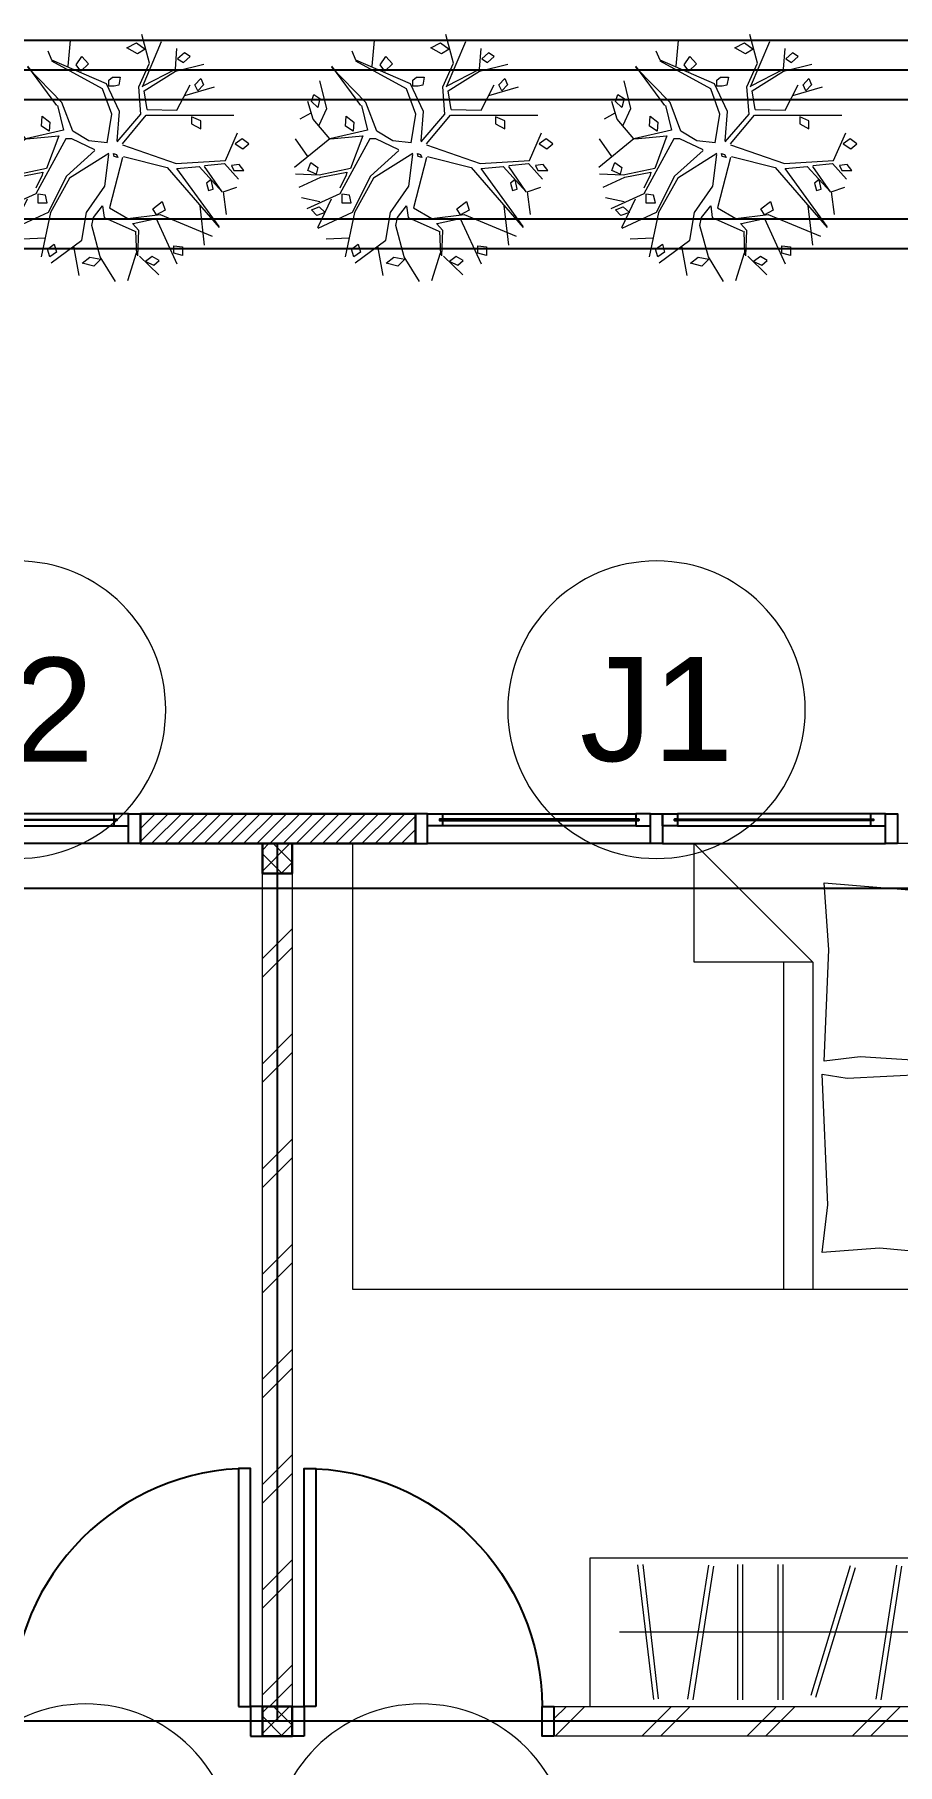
# Model space of a CAD drawing. Header units: millimetres. Extents: x -108 to 357, y -17 to 192.
# Drawn here: x 186.06 to 188.96, y 10.65 to 16.46 of the extents above; entities that cross this region are included whole.
import ezdxf
from ezdxf.enums import TextEntityAlignment as Align

# ---------------------------------------------------------------- set-up
doc = ezdxf.new("R2010")
doc.units = ezdxf.units.MM
for name, color, linetype, lineweight in [('ars', 11, 'Continuous', 0), ('KACA', 151, 'Continuous', 5), ('KOL', 1, 'Continuous', 30), ('KOLOM', 4, 'Continuous', 9), ('lan', 7, 'Continuous', 15), ('NOT', 7, 'Continuous', 20), ('POHON', 62, 'Continuous', 5), ('tem', 5, 'Continuous', 20)]:
    doc.layers.add(name, color=color, linetype=linetype, lineweight=lineweight)
doc.layers.add('as', color=1, linetype='Continuous', plot=False)
doc.layers.add('Kusen', color=30, linetype='Continuous')
doc.styles.add('ATTR', font='romans.shx', dxfattribs={"width": 0.8, "height": 0.56})
doc.styles.add('S', font='simplex', dxfattribs={"width": 0.75})
doc.styles.get("Standard").update_dxf_attribs({"font": 'arial.ttf'})
pattern_1 = [(45, (43.49994, 0.1431), (-0.1767767, 0.1767767), []), (45, (43.56244, 0.1431), (-0.1767767, 0.1767767), [])]

# ---------------------------------------------------------------- blocks, each defined once
blk = doc.blocks.new('bola-3')
at = {"layer": 'POHON'}
for p, q in [((-0.045, 2.245), (-0.318, 1.803)), ((0.177, 2.226), (0.328, 1.732)), ((-1.198, 1.908), (-0.648, 1.503)), ((-0.799, 1.609), (-0.703, 2.138)), ((0.387, 1.789), (0.731, 2.125)), ((0.686, 1.115), (1.057, 1.926)), ((-1.212, 1.009), (-1.377, 1.803)), ((-0.318, 1.803), (-0.469, 1.238)), ((0.315, 1.344), (0.328, 1.767)), ((0.356, 1.785), (0.37, 1.327)), ((1.553, 1.591), (1.47, 0.886)), ((-1.253, 1.009), (-1.872, 1.291)), ((-1.872, 1.274), (-1.625, 0.762)), ((-1.308, 1.468), (-1.721, 1.485)), ((-0.648, 1.503), (-0.566, 1.009)), ((-0.249, 1.097), (0.301, 1.344)), ((0.37, 1.327), (0.26, 1.203)), ((0.755, 1.044), (1.69, 1.432)), ((0.879, 0.198), (1.814, 1.274)), ((1.814, 1.256), (1.057, 0.216)), ((-1.473, 0.674), (-2.065, 0.939)), ((-0.923, 0.357), (-1.253, 1.009)), ((-0.868, 0.392), (-1.212, 1.009)), ((-0.566, 1.009), (-0.236, 0.533)), ((-0.469, 1.238), (-0.442, 1.097)), ((-0.442, 1.097), (-0.277, 0.886)), ((-0.277, 0.886), (-0.249, 1.097)), ((-0.153, 0.921), (0.177, 1.115)), ((0.177, 1.115), (0.755, 1.044)), ((0.273, 1.203), (0.686, 1.115)), ((1.883, 0.639), (1.938, 1.044)), ((-1.831, 0.815), (-2.161, 0.745)), ((-0.937, -0.313), (-1.473, 0.674)), ((0.081, 0.022), (-0.153, 0.921)), ((1.456, 0.18), (1.869, 0.639)), ((1.869, 0.639), (1.553, 0.18)), ((1.883, 0.639), (2.13, 0.551)), ((-1.845, 0.339), (-2.271, 0.322)), ((-2.202, 0.551), (-1.817, 0.374)), ((-1.281, 0.216), (-1.845, 0.339)), ((-1.817, 0.374), (-1.35, 0.286)), ((-1.363, 0.339), (-1.473, 0.568)), ((-1.35, 0.286), (-1.363, 0.339)), ((-0.414, -0.102), (-0.923, 0.357)), ((-0.167, -0.049), (-0.868, 0.392)), ((-0.236, 0.533), (-0.167, -0.031)), ((1.91, 0.128), (2.158, 0.41)), ((-1.652, -0.313), (-2.285, 0.198)), ((-2.051, 0.004), (-2.271, -0.313)), ((-1.061, -0.366), (-1.281, 0.216)), ((0.081, -0.207), (1.044, 0.128)), ((0.095, 0.004), (0.879, 0.198)), ((1.044, 0.128), (1.924, 0.075)), ((1.057, 0.216), (1.456, 0.18)), ((1.553, 0.163), (1.91, 0.128)), ((1.924, 0.075), (2.144, -0.419)), ((-0.414, -0.119), (-0.827, -0.313)), ((-0.524, -0.278), (-0.813, -0.454)), ((-0.194, -0.243), (-0.524, -0.278)), ((-0.194, -0.243), (-0.112, -0.754)), ((-0.015, -0.26), (0.411, -0.754)), ((-0.015, -0.278), (0.026, -0.807)), ((0.081, -0.225), (0.507, -0.736)), ((-1.652, -0.313), (-1.955, -0.666)), ((-1.845, -0.56), (-1.707, -0.86)), ((-0.978, -0.472), (-1.652, -0.313)), ((-1.639, -0.313), (-1.061, -0.366)), ((-1.088, -0.913), (-0.978, -0.472)), ((-0.813, -0.454), (-1.006, -0.966)), ((-0.827, -0.313), (-0.937, -0.313)), ((-1.996, -0.772), (-2.189, -0.666)), ((-1.955, -0.666), (-2.051, -0.983)), ((-1.707, -0.86), (-1.831, -1.354)), ((-1.625, -1.618), (-1.102, -0.913)), ((-0.112, -0.754), (-0.277, -1.213)), ((0.026, -0.807), (-0.208, -1.301)), ((0.411, -0.754), (0.37, -1.248)), ((0.521, -0.842), (0.466, -1.177)), ((0.507, -0.736), (2.075, -0.736)), ((0.521, -0.842), (1.057, -0.825)), ((1.057, -0.825), (1.291, -1.283)), ((-1.006, -0.966), (-1.625, -1.6)), ((-0.277, -1.213), (-1.185, -1.706)), ((0.466, -1.177), (1.03, -1.53)), ((1.195, -1.089), (1.731, -1.248)), ((-0.208, -1.301), (-1.185, -1.724)), ((0.37, -1.248), (0.562, -1.671)), ((0.438, -1.248), (0.782, -2.059)), ((0.452, -1.265), (1.03, -1.565)), ((1.03, -1.53), (1.539, -1.653)), ((-1.185, -1.724), (-1.253, -1.883)), ((-0.896, -1.618), (-0.854, -2.077)), ((0.562, -1.671), (0.425, -2.182)), ((1.03, -1.565), (1.057, -1.936))]:
    blk.add_line(p, q, dxfattribs=at)
for points in [[(-0.435, 1.966), (-0.641, 1.913), (-0.504, 1.807), (-0.311, 1.842)], [(0.49, 1.882), (0.641, 1.953), (0.738, 1.864), (0.614, 1.794)], [(-1.226, 1.803), (-1.267, 1.662), (-1.143, 1.573), (-1.102, 1.715)], [(1.155, 1.778), (1.001, 1.734), (1.001, 1.602), (1.155, 1.624)], [(-1.735, 1.009), (-1.886, 1.062), (-1.982, 0.956), (-1.845, 0.903)], [(0.691, 1.051), (0.622, 0.941), (0.794, 0.809), (0.846, 0.963)], [(-1.441, 0.676), (-1.441, 0.831), (-1.269, 0.831), (-1.303, 0.698)], [(-1.9, 0.322), (-2.051, 0.251), (-1.996, 0.11), (-1.872, 0.198)], [(1.671, 0.412), (1.585, 0.478), (1.62, 0.61), (1.706, 0.588)], [(-0.002, 0.022), (-0.07, 0.004), (-0.084, -0.049), (-0.029, -0.031)], [(2.034, 0.163), (2.075, 0.251), (2.254, 0.251), (2.171, 0.145)], [(2.099, -0.225), (2.237, -0.137), (2.347, -0.225), (2.223, -0.313)], [(-1.236, -0.454), (-1.374, -0.543), (-1.36, -0.719), (-1.222, -0.613)], [(1.319, -0.706), (1.319, -0.582), (1.484, -0.494), (1.484, -0.635)], [(-1.872, -0.878), (-1.982, -0.983), (-1.941, -1.107), (-1.831, -1.036)], [(1.43, -1.175), (1.379, -1.285), (1.482, -1.396), (1.534, -1.285)], [(-0.667, -1.528), (-0.753, -1.638), (-0.65, -1.792), (-0.53, -1.66)], [(-0.167, -1.261), (-0.167, -1.367), (-0.098, -1.42), (0.04, -1.42), (0.012, -1.279), (-0.07, -1.261)], [(0.485, -1.924), (0.347, -1.836), (0.158, -1.947), (0.33, -2.035)], [(1.069, -1.748), (1.173, -1.682), (1.293, -1.792), (1.19, -1.858)]]:
    blk.add_lwpolyline(points, close=True, dxfattribs=at)
at = {"layer": 'POHON', "style": 'ATTR', "width": 0.8, "flags": 9}
blk.add_attdef('ESTCODE', (-0.07, 0.004), '', height=0.00000926, dxfattribs=at)
blk = doc.blocks.new('T. J1')
at = {"layer": 'Kusen'}
for p, q in [((-0.7188, 0.1), (-0.0688, 0.1)), ((-0.0688, 0.06), (-0.7188, 0.06)), ((0.7212, 0.1), (0.0712, 0.1)), ((0.0712, 0.06), (0.7212, 0.06)), ((-0.0188, 0), (-0.7688, 0)), ((0.0212, 0), (0.7712, 0))]:
    blk.add_line(p, q, dxfattribs=at)
for points in [[(-0.8088, 0), (-0.7688, 0), (-0.7688, 0.1), (-0.8088, 0.1)], [(-0.0188, 0), (0.0212, 0), (0.0212, 0.1), (-0.0188, 0.1)], [(0.8112, 0), (0.7712, 0), (0.7712, 0.1), (0.8112, 0.1)]]:
    blk.add_lwpolyline(points, close=True, dxfattribs=at)
for points in [[(-0.7188, 0.0775), (-0.7188, 0.06), (-0.7688, 0.06), (-0.7688, 0.1), (-0.7188, 0.1), (-0.7188, 0.0825), (-0.7288, 0.0825), (-0.7288, 0.0775), (-0.7188, 0.0775)], [(-0.0688, 0.0775), (-0.0688, 0.06), (-0.0188, 0.06), (-0.0188, 0.1), (-0.0688, 0.1), (-0.0688, 0.0825), (-0.0588, 0.0825), (-0.0588, 0.0775), (-0.0688, 0.0775)], [(0.0712, 0.0775), (0.0712, 0.06), (0.0212, 0.06), (0.0212, 0.1), (0.0712, 0.1), (0.0712, 0.0825), (0.0612, 0.0825), (0.0612, 0.0775), (0.0712, 0.0775)], [(0.7212, 0.0775), (0.7212, 0.06), (0.7712, 0.06), (0.7712, 0.1), (0.7212, 0.1), (0.7212, 0.0825), (0.7312, 0.0825), (0.7312, 0.0775), (0.7212, 0.0775)]]:
    blk.add_lwpolyline(points, dxfattribs=at)
at = {"layer": 'Kusen', "color": 141}
for points in [[(-0.7288, 0.0775), (-0.0588, 0.0775), (-0.0588, 0.0825), (-0.7288, 0.0825)], [(0.7312, 0.0775), (0.0612, 0.0775), (0.0612, 0.0825), (0.7312, 0.0825)]]:
    blk.add_lwpolyline(points, close=True, dxfattribs=at)
blk = doc.blocks.new('T. J2')
at = {"layer": 'KACA', "color": 141}
blk.add_lwpolyline([(-0.3792, 0.0775), (0.2908, 0.0775), (0.2908, 0.0825), (-0.3792, 0.0825)], close=True, dxfattribs=at)
at = {"layer": 'Kusen'}
for p, q in [((-0.3692, 0.1), (0.2808, 0.1)), ((0.2808, 0.06), (-0.3692, 0.06)), ((-0.4192, 0), (0.3308, 0))]:
    blk.add_line(p, q, dxfattribs=at)
for points in [[(-0.4592, 0), (-0.4192, 0), (-0.4192, 0.1), (-0.4592, 0.1)], [(0.3308, 0), (0.3708, 0), (0.3708, 0.1), (0.3308, 0.1)]]:
    blk.add_lwpolyline(points, close=True, dxfattribs=at)
for points in [[(-0.3692, 0.0775), (-0.3692, 0.06), (-0.4192, 0.06), (-0.4192, 0.1), (-0.3692, 0.1), (-0.3692, 0.0825), (-0.3792, 0.0825), (-0.3792, 0.0775), (-0.3692, 0.0775)], [(0.2808, 0.0775), (0.2808, 0.06), (0.3308, 0.06), (0.3308, 0.1), (0.2808, 0.1), (0.2808, 0.0825), (0.2908, 0.0825), (0.2908, 0.0775), (0.2808, 0.0775)]]:
    blk.add_lwpolyline(points, dxfattribs=at)
blk = doc.blocks.new('P.80')
at = {"layer": 'Kusen'}
for points in [[(-69.8094, -74.8368), (-69.7694, -74.8368), (-69.7694, -74.0368), (-69.8094, -74.0368)], [(-70.6094, -74.9368), (-70.5694, -74.9368), (-70.5694, -74.8368), (-70.6094, -74.8368)], [(-69.7694, -74.9368), (-69.7294, -74.9368), (-69.7294, -74.8368), (-69.7694, -74.8368)]]:
    blk.add_lwpolyline(points, close=True, dxfattribs=at)
blk.add_arc((-69.7694, -74.8368), 0.8, 90, 180, dxfattribs=at)
blk = doc.blocks.new('K 10.10')
at = {"layer": 'ars'}
h = blk.add_hatch(dxfattribs=at)
h.set_pattern_fill('_USER', color=256, scale=0.05, angle=45, double=1, pattern_type=0)
h.set_pattern_definition([(45, (0, 0), (-0.035355339, 0.035355339), []), (135, (0, 0), (-0.035355339, -0.035355339), [])])
h.paths.add_polyline_path([(1560.5383, 1380.4069), (1560.6383, 1380.4069), (1560.6383, 1380.5069), (1560.5383, 1380.5069)])
at = {"layer": 'KOL'}
blk.add_lwpolyline([(1560.5383, 1380.4069), (1560.6383, 1380.4069), (1560.6383, 1380.5069), (1560.5383, 1380.5069)], close=True, dxfattribs=at)
blk = doc.blocks.new('BED1')
at = {"color": 0, "linetype": 'Continuous'}
for points in [[(1.9976, 0), (1.9976, 1.4976), (0, 1.4976), (0, 0), (1.9976, 0)], [(1.5484, 1.0993), (1.1489, 1.0993), (1.1489, 1.4976), (1.5484, 1.0993)], [(1.9346, 1.3656), (1.9443, 1.2458), (1.9467, 1.1259), (1.9467, 1.0061), (1.9443, 0.8862), (1.9346, 0.7663), (1.707, 0.7809), (1.586, 0.7663), (1.6017, 1.1404), (1.586, 1.3656), (1.8717, 1.3426), (1.9346, 1.3656)], [(1.4492, 1.0993), (1.4492, 0)], [(1.5484, 1.0993), (1.5484, 0)], [(1.9298, 0.1235), (1.7724, 0.138), (1.5799, 0.1235), (1.5981, 0.2833), (1.5799, 0.7228), (1.6634, 0.7094), (1.9298, 0.7228)], [(1.9298, 0.1235), (1.931, 0.1332), (1.9322, 0.1429), (1.9334, 0.1513), (1.9346, 0.161), (1.9346, 0.1707), (1.9358, 0.1804), (1.937, 0.1889), (1.9383, 0.1985), (1.9383, 0.2082), (1.9395, 0.2179), (1.9407, 0.2264), (1.9407, 0.2361), (1.9419, 0.2458), (1.9419, 0.2542), (1.9431, 0.2639), (1.9431, 0.2736), (1.9443, 0.2833), (1.9443, 0.2918), (1.9455, 0.3015), (1.9455, 0.3111), (1.9455, 0.3208), (1.9467, 0.3293), (1.9467, 0.339), (1.9467, 0.3487), (1.9467, 0.3584), (1.9479, 0.3668), (1.9479, 0.3765), (1.9479, 0.3862), (1.9479, 0.3959), (1.9479, 0.4044), (1.9479, 0.414), (1.9479, 0.4237), (1.9479, 0.4334), (1.9479, 0.4419), (1.9479, 0.4516), (1.9479, 0.4613), (1.9479, 0.4709), (1.9479, 0.4794), (1.9467, 0.4891), (1.9467, 0.4988), (1.9467, 0.5085), (1.9467, 0.5169), (1.9455, 0.5266), (1.9455, 0.5363), (1.9455, 0.546), (1.9443, 0.5545), (1.9443, 0.5642), (1.9431, 0.5738), (1.9431, 0.5835), (1.9419, 0.592), (1.9419, 0.6017), (1.9407, 0.6114), (1.9407, 0.6199), (1.9395, 0.6295), (1.9383, 0.6392), (1.9383, 0.6489), (1.937, 0.6574), (1.9358, 0.6671), (1.9346, 0.6768), (1.9346, 0.6864), (1.9334, 0.6949), (1.9322, 0.7046), (1.931, 0.7143), (1.9298, 0.7228)]]:
    blk.add_lwpolyline(points, dxfattribs=at)
blk = doc.blocks.new('LEMARI1')
for points in [[(0.6998, 0.4988), (-0.6998, 0.4988)], [(-0.6998, 0), (0.6998, 0), (0.6998, 0.4988), (-0.6998, 0.4988), (-0.6998, 0)], [(-0.5387, 0.4758), (-0.4855, 0.023)], [(-0.4685, 0.0254), (-0.5206, 0.477)], [(-0.3002, 0.4746), (-0.3705, 0.0242)], [(-0.3523, 0.0218), (-0.2821, 0.4709)], [(-0.2034, 0.477), (-0.2034, 0.0218)], [(-0.1852, 0.0218), (-0.1852, 0.477)], [(-0.0678, 0.477), (-0.0678, 0.0218)], [(-0.0496, 0.0218), (-0.0496, 0.477)], [(0.1755, 0.4722), (0.0436, 0.0363)], [(0.0605, 0.0315), (0.1937, 0.4673)], [(0.3317, 0.4746), (0.2627, 0.0242)], [(0.2797, 0.0218), (0.3499, 0.4709)], [(0.4286, 0.477), (0.4286, 0.0218)], [(0.4467, 0.0218), (0.4467, 0.477)], [(0.6053, 0.477), (0.6053, 0.0218)], [(0.6235, 0.0218), (0.6235, 0.477)], [(0.6998, 0.2494), (-0.5993, 0.2494)]]:
    blk.add_lwpolyline(points)
blk = doc.blocks.new('typikal-1a')
at = {"layer": 'as'}
for p, q in [((0, 2.8), (6.2, 2.8)), ((2.5, -0.15), (2.5, 2.8))]:
    blk.add_line(p, q, dxfattribs=at)
at = {"layer": 'KOL'}
blk.add_lwpolyline([(2.035, -0.15), (2.96, -0.15), (2.96, -0.25), (2.035, -0.25)], close=True, dxfattribs=at)
at = {"layer": 'tem'}
for points in [[(1.57, 2.75), (0.05, 2.75), (0.05, 2.85), (1.57, 2.85)], [(2.45, 2.75), (2.55, 2.75), (2.55, -0.05), (2.45, -0.05)]]:
    blk.add_lwpolyline(points, close=True, dxfattribs=at)
at = {"layer": 'ars', "rotation": 180}
for name, p in [('LEMARI1', (0.7498, 2.75)), ('BED1', (2.2476, 1.3476))]:
    blk.add_blockref(name, p, dxfattribs=at)
at = {"layer": 'KOLOM', "extrusion": (0, 0, -1), "zscale": -1}
for p in [(-1563.0883, -1377.6569), (-1563.0883, -1380.5569)]:
    blk.add_blockref('K 10.10', p, dxfattribs=at)
at = {"layer": 'Kusen', "xscale": -1, "rotation": 180}
for name, p in [('P.80', (72.1794, -72.0868)), ('T. J1', (1.2238, -0.15)), ('T. J2', (3.4192, -0.15))]:
    blk.add_blockref(name, p, dxfattribs=at)
at = {"layer": 'Kusen', "rotation": 180}
blk.add_blockref('P.80', (-67.1794, -72.0868), dxfattribs=at)
blk = doc.blocks.new('A-2')
at = {"layer": 'ars'}
h = blk.add_hatch(dxfattribs=at)
h.set_pattern_fill('ANSI31', color=256, scale=0.25, angle=180, style=0)
h.set_pattern_definition([(45, (517.045883, -325.731844), (-0.0220970869, 0.0220970869), [])])
h.paths.add_polyline_path([(29.3322, 14.3677), (28.4072, 14.3677), (28.4072, 14.4677), (29.3322, 14.4677)])
h = blk.add_hatch(dxfattribs=at)
h.set_pattern_fill('TEMBOK', color=256, scale=0.25)
h.set_pattern_definition(pattern_1)
h.paths.add_polyline_path([(28.8172, 11.4677), (28.9172, 11.4677), (28.9172, 14.2677), (28.8172, 14.2677)])
h = blk.add_hatch(dxfattribs=at)
h.set_pattern_fill('TEMBOK', color=256, scale=0.25)
h.set_pattern_definition(pattern_1)
h.paths.add_polyline_path([(31.3172, 11.3677), (29.7972, 11.3677), (29.7972, 11.4677), (31.3172, 11.4677)])
for p, q in [((8.5672, 17.0677), (39.3172, 17.0677)), ((39.2172, 16.9677), (8.5672, 16.9677)), ((39.1172, 16.8677), (8.6672, 16.8677)), ((8.6672, 16.4677), (39.1172, 16.4677)), ((8.5672, 16.3677), (39.2172, 16.3677))]:
    blk.add_line(p, q)
at = {"layer": 'as'}
blk.add_line((-36.8328, 14.2177), (37.5672, 14.2177), dxfattribs=at)
at = {"layer": 'lan', "rotation": 180}
blk.add_blockref('typikal-1a', (31.3672, 14.2177), dxfattribs=at)
at = {"layer": 'POHON', "linetype": 'ByBlock', "lineweight": -3, "xscale": -0.1875, "yscale": 0.1875, "zscale": 0.1875, "rotation": 180}
for p in [(28.3317, 16.6777), (29.3539, 16.6777), (30.3762, 16.6777)]:
    blk.add_blockref('bola-3', p, dxfattribs=at)
blk = doc.blocks.new('NAV')
blk.add_circle((0, -0.4), 0.4)
at = {"style": 'S', "width": 0.75, "flags": 4}
blk.add_attdef('AV', text='', height=0.3, dxfattribs=at).set_placement((0, -0.4), align=Align.MIDDLE)

msp = doc.modelspace()

# ---------------------------------------------------------------- block references
msp.add_blockref('A-2', (158.00671, -0.62199))
at = {"layer": 'NOT'}
ref = msp.add_blockref('NAV', (185.99887, 13.69575), dxfattribs=dict(at, xscale=-1.25, yscale=1.25, zscale=1.25, rotation=180.0000000000217))
ref.add_attrib('AV', 'J2', dxfattribs={"layer": '0', "height": 0.35, "flags": 4}).set_placement((185.99887, 14.19575), align=Align.MIDDLE)
ref = msp.add_blockref('NAV', (188.14887, 13.69575), dxfattribs=dict(at, xscale=-1.25, yscale=1.25, zscale=1.25, rotation=180.0000000000217))
ref.add_attrib('AV', 'J1', dxfattribs={"layer": '0', "height": 0.35, "flags": 4}).set_placement((188.14887, 14.19575), align=Align.MIDDLE)
ref = msp.add_blockref('NAV', (186.22948, 9.85402), dxfattribs=dict(at, xscale=-1.25, yscale=1.25, zscale=1.25, rotation=180.0000000000217))
ref.add_attrib('AV', 'P2', dxfattribs={"layer": '0', "height": 0.35, "flags": 4}).set_placement((186.22948, 10.35402), align=Align.MIDDLE)
ref = msp.add_blockref('NAV', (187.35694, 9.85402), dxfattribs=dict(at, xscale=-1.25, yscale=1.25, zscale=1.25, rotation=180.0000000000217))
ref.add_attrib('AV', 'P2', dxfattribs={"layer": '0', "height": 0.35, "flags": 4}).set_placement((187.35694, 10.35402), align=Align.MIDDLE)

doc.saveas('drawing.dxf')
